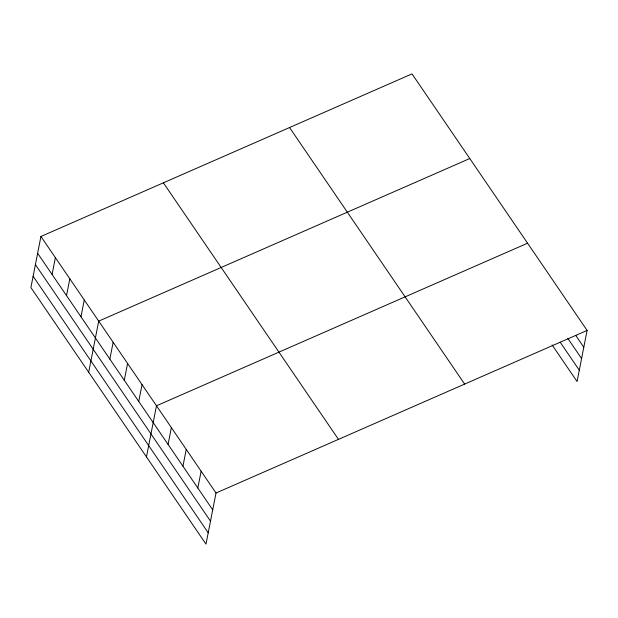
<?xml version="1.0" encoding="UTF-8"?>
<svg xmlns="http://www.w3.org/2000/svg" width="618" height="618" viewBox="0 0 618 618"><rect width="100%" height="100%" fill="white"/><g stroke="black" fill="none" stroke-linecap="round" stroke-linejoin="round"><path stroke-width="0.93" d="M40.927 236.47L30.9 287.571L205.987 544.118L216.014 493.017L40.927 236.47L412.013 73.882L587.1 330.429L577.073 381.53L552.09 344.921M52.074 274.454L55.373 257.636M66.52 295.613L69.819 278.803M80.966 316.779L84.264 299.969M88.683 372.237L98.702 321.128L469.788 158.54M109.849 359.112L113.148 342.295M124.295 380.279L127.594 363.461M138.741 401.437L142.04 384.628M146.458 456.895L156.485 405.794L527.571 243.198M168.073 444.412L171.371 427.594M182.951 466.219L186.25 449.402M197.837 488.027L201.136 471.21M216.014 493.017L587.1 330.429M575.829 335.559L583.801 347.239M567.764 338.309L581.584 358.556M560.155 342.179L579.298 370.213M289.548 127.532L464.643 384.079M163.384 182.82L338.471 439.359M37.628 253.287L212.716 509.835M35.404 264.604L210.499 521.144M33.117 276.261L208.212 532.801"/></g></svg>
